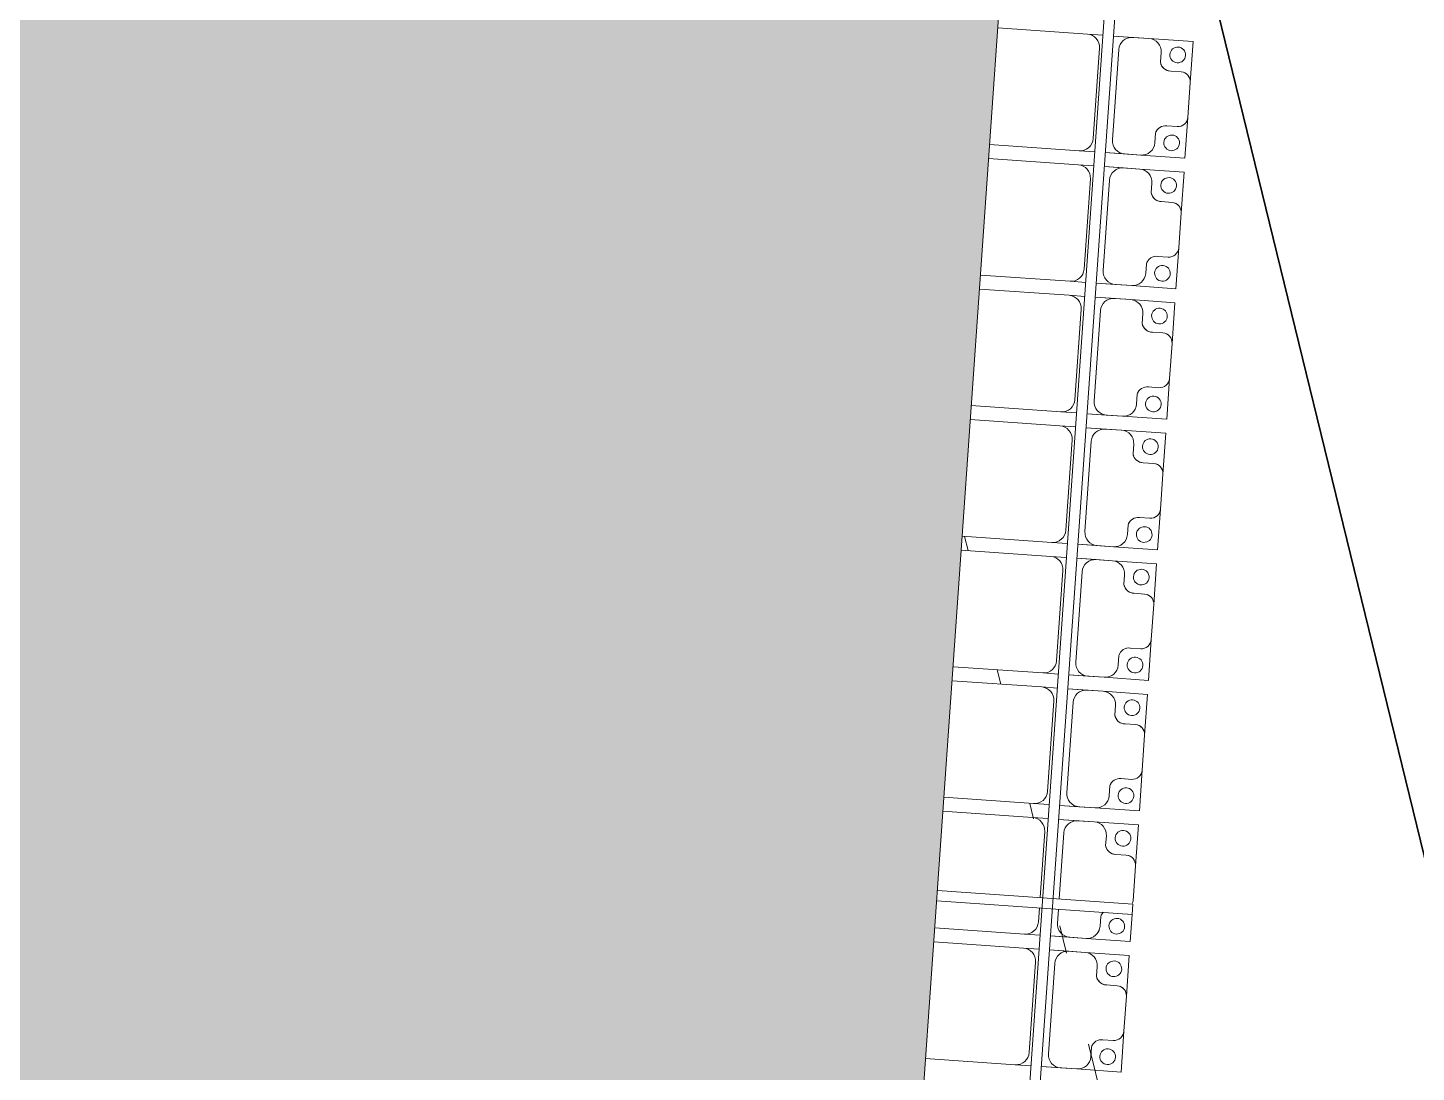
# Model space of a CAD drawing. Header units: millimetres. Extents: x -861324 to 439029, y -308065 to 694685.
# Drawn here: x 111962 to 117266, y 101796 to 105786 of the extents above; entities that cross this region are included whole.
import ezdxf

# ---------------------------------------------------------------- set-up
doc = ezdxf.new("R2010")
doc.units = ezdxf.units.MM
for name, color, linetype, lineweight in [('A-DETL-GENF', 92, 'Continuous', 9), ('A-DETL-THIN', 151, 'Continuous', 9), ('A-GENM', 13, 'Continuous', 9), ('C-TOPO-MAJR', 7, 'Continuous', 35), ('C-TOPO-MINR', 7, 'Continuous', 9), ('S-BEAM', 12, 'Continuous', 9)]:
    doc.layers.add(name, color=color, linetype=linetype, lineweight=lineweight)

# ---------------------------------------------------------------- blocks, each defined once
blk = doc.blocks.new('Dai phaodi lai - DẢI PHAO ĐI LẠI-38152-BỐ TRÍ BÈ PIN HỒ BẢN MÒNG')
at = {"layer": 'A-GENM', "color": 7}
for p, q in [((80276.8, 748.4), (80433.1, 748.4)), ((80276.8, 579.3), (80276.8, 748.4)), ((80276.8, 748.4), (80276.8, 579.3)), ((80433.1, 748.4), (80276.8, 748.4)), ((80566.9, 748.4), (80433.1, 748.4)), ((80566.9, 748.4), (80723.2, 748.4)), ((80723.2, 748.4), (80566.9, 748.4)), ((80723.2, 748.4), (80723.2, 579.3)), ((80723.2, 579.3), (80723.2, 748.4)), ((80776.8, 748.4), (80933.1, 748.4)), ((80776.8, 579.3), (80776.8, 748.4)), ((80776.8, 748.4), (80776.8, 579.3)), ((80933.1, 748.4), (80776.8, 748.4)), ((81066.9, 748.4), (80933.1, 748.4)), ((81066.9, 748.4), (81223.2, 748.4)), ((81223.2, 748.4), (81066.9, 748.4)), ((81223.2, 748.4), (81223.2, 579.3)), ((81223.2, 579.3), (81223.2, 748.4)), ((81276.8, 748.4), (81433.1, 748.4)), ((81276.8, 579.3), (81276.8, 748.4)), ((81276.8, 748.4), (81276.8, 579.3)), ((81433.1, 748.4), (81276.8, 748.4)), ((81566.9, 748.4), (81433.1, 748.4)), ((81566.9, 748.4), (81723.2, 748.4)), ((81723.2, 748.4), (81566.9, 748.4)), ((81723.2, 748.4), (81723.2, 579.3)), ((81723.2, 579.3), (81723.2, 748.4)), ((81776.8, 748.4), (81933.1, 748.4)), ((81776.8, 579.3), (81776.8, 748.4)), ((81776.8, 748.4), (81776.8, 579.3)), ((81933.1, 748.4), (81776.8, 748.4)), ((82066.9, 748.4), (81933.1, 748.4)), ((82066.9, 748.4), (82223.2, 748.4)), ((82223.2, 748.4), (82066.9, 748.4)), ((82223.2, 748.4), (82223.2, 579.3)), ((82223.2, 579.3), (82223.2, 748.4)), ((82276.8, 748.4), (82433.1, 748.4)), ((82276.8, 579.3), (82276.8, 748.4)), ((82276.8, 748.4), (82276.8, 579.3)), ((82433.1, 748.4), (82276.8, 748.4)), ((82566.9, 748.4), (82433.1, 748.4)), ((82566.9, 748.4), (82723.2, 748.4)), ((82723.2, 748.4), (82566.9, 748.4)), ((82723.2, 748.4), (82723.2, 579.3)), ((82723.2, 579.3), (82723.2, 748.4)), ((82776.8, 748.4), (82933.1, 748.4)), ((82776.8, 579.3), (82776.8, 748.4)), ((82776.8, 748.4), (82776.8, 579.3)), ((82933.1, 748.4), (82776.8, 748.4)), ((83066.9, 748.4), (82933.1, 748.4)), ((83066.9, 748.4), (83223.2, 748.4)), ((83223.2, 748.4), (83066.9, 748.4)), ((83223.2, 748.4), (83223.2, 579.3)), ((83223.2, 579.3), (83223.2, 748.4)), ((83276.8, 748.4), (83433.1, 748.4)), ((83276.8, 579.3), (83276.8, 748.4)), ((83276.8, 748.4), (83276.8, 579.3)), ((83433.1, 748.4), (83276.8, 748.4)), ((83566.9, 748.4), (83433.1, 748.4)), ((83619.8, 748.4), (83723.2, 748.4)), ((83723.2, 748.4), (83619.8, 748.4)), ((83723.2, 748.4), (83723.2, 579.3)), ((83723.2, 579.3), (83723.2, 748.4)), ((83776.8, 748.4), (83933.1, 748.4)), ((83776.8, 579.3), (83776.8, 748.4)), ((83776.8, 748.4), (83776.8, 579.3)), ((83933.1, 748.4), (83776.8, 748.4)), ((84066.9, 748.4), (83933.1, 748.4)), ((84066.9, 748.4), (84223.2, 748.4)), ((84223.2, 748.4), (84066.9, 748.4)), ((84223.2, 748.4), (84223.2, 579.3)), ((84223.2, 579.3), (84223.2, 748.4)), ((80395.1, 710.4), (80395.1, 670.7)), ((80604.9, 670.7), (80604.9, 710.4)), ((80604.9, 670.7), (80604.9, 710.4)), ((80604.9, 710.4), (80604.9, 670.7)), ((80895.1, 710.4), (80895.1, 670.7)), ((81104.9, 670.7), (81104.9, 710.4)), ((81104.9, 670.7), (81104.9, 710.4)), ((81104.9, 710.4), (81104.9, 670.7)), ((81395.1, 710.4), (81395.1, 670.7)), ((81604.9, 670.7), (81604.9, 710.4)), ((81604.9, 670.7), (81604.9, 710.4)), ((81604.9, 710.4), (81604.9, 670.7)), ((81895.1, 710.4), (81895.1, 670.7)), ((82104.9, 670.7), (82104.9, 710.4)), ((82104.9, 670.7), (82104.9, 710.4)), ((82104.9, 710.4), (82104.9, 670.7)), ((82395.1, 710.4), (82395.1, 670.7)), ((82604.9, 670.7), (82604.9, 710.4)), ((82604.9, 670.7), (82604.9, 710.4)), ((82604.9, 710.4), (82604.9, 670.7)), ((82895.1, 710.4), (82895.1, 670.7)), ((83104.9, 670.7), (83104.9, 710.4)), ((83104.9, 670.7), (83104.9, 710.4)), ((83104.9, 710.4), (83104.9, 670.7)), ((83395.1, 710.4), (83395.1, 670.7)), ((83895.1, 710.4), (83895.1, 670.7)), ((84104.9, 670.7), (84104.9, 710.4)), ((84104.9, 670.7), (84104.9, 710.4)), ((84104.9, 710.4), (84104.9, 670.7)), ((80364.3, 629.3), (80326.8, 629.3)), ((80364.3, 629.3), (80326.8, 629.3)), ((80326.8, 629.3), (80364.3, 629.3)), ((80673.2, 629.3), (80635.7, 629.3)), ((80673.2, 629.3), (80635.7, 629.3)), ((80635.7, 629.3), (80673.2, 629.3)), ((80864.3, 629.3), (80826.8, 629.3)), ((80864.3, 629.3), (80826.8, 629.3)), ((80826.8, 629.3), (80864.3, 629.3)), ((81173.2, 629.3), (81135.7, 629.3)), ((81173.2, 629.3), (81135.7, 629.3)), ((81135.7, 629.3), (81173.2, 629.3)), ((81364.3, 629.3), (81326.8, 629.3)), ((81364.3, 629.3), (81326.8, 629.3)), ((81326.8, 629.3), (81364.3, 629.3)), ((81673.2, 629.3), (81635.7, 629.3)), ((81673.2, 629.3), (81635.7, 629.3)), ((81635.7, 629.3), (81673.2, 629.3)), ((81864.3, 629.3), (81826.8, 629.3)), ((81864.3, 629.3), (81826.8, 629.3)), ((81826.8, 629.3), (81864.3, 629.3)), ((82173.2, 629.3), (82135.7, 629.3)), ((82173.2, 629.3), (82135.7, 629.3)), ((82135.7, 629.3), (82173.2, 629.3)), ((82364.3, 629.3), (82326.8, 629.3)), ((82364.3, 629.3), (82326.8, 629.3)), ((82326.8, 629.3), (82364.3, 629.3)), ((82673.2, 629.3), (82635.7, 629.3)), ((82673.2, 629.3), (82635.7, 629.3)), ((82635.7, 629.3), (82673.2, 629.3)), ((82864.3, 629.3), (82826.8, 629.3)), ((82864.3, 629.3), (82826.8, 629.3)), ((82826.8, 629.3), (82864.3, 629.3)), ((83173.2, 629.3), (83135.7, 629.3)), ((83173.2, 629.3), (83135.7, 629.3)), ((83135.7, 629.3), (83173.2, 629.3)), ((83364.3, 629.3), (83326.8, 629.3)), ((83364.3, 629.3), (83326.8, 629.3)), ((83326.8, 629.3), (83364.3, 629.3)), ((83673.2, 629.3), (83635.7, 629.3)), ((83673.2, 629.3), (83635.7, 629.3)), ((83635.7, 629.3), (83673.2, 629.3)), ((83864.3, 629.3), (83826.8, 629.3)), ((83864.3, 629.3), (83826.8, 629.3)), ((83826.8, 629.3), (83864.3, 629.3)), ((84173.2, 629.3), (84135.7, 629.3)), ((84173.2, 629.3), (84135.7, 629.3)), ((84135.7, 629.3), (84173.2, 629.3)), ((80276.8, 579.3), (80276.8, 516.7)), ((80723.2, 516.7), (80723.2, 579.3)), ((80776.8, 579.3), (80776.8, 516.7)), ((81223.2, 516.7), (81223.2, 579.3)), ((81276.8, 579.3), (81276.8, 516.7)), ((81723.2, 516.7), (81723.2, 579.3)), ((81776.8, 579.3), (81776.8, 516.7)), ((82223.2, 516.7), (82223.2, 579.3)), ((82276.8, 579.3), (82276.8, 516.7)), ((82723.2, 516.7), (82723.2, 579.3)), ((82776.8, 579.3), (82776.8, 516.7)), ((83223.2, 516.7), (83223.2, 579.3)), ((83276.8, 579.3), (83276.8, 516.7)), ((83723.2, 516.7), (83723.2, 579.3)), ((83776.8, 579.3), (83776.8, 516.7)), ((84223.2, 516.7), (84223.2, 579.3)), ((80276.8, 443.3), (80276.8, 516.7)), ((80723.2, 516.7), (80723.2, 443.3)), ((80776.8, 443.3), (80776.8, 516.7)), ((81223.2, 516.7), (81223.2, 443.3)), ((81276.8, 443.3), (81276.8, 516.7)), ((81723.2, 516.7), (81723.2, 443.3)), ((81776.8, 443.3), (81776.8, 516.7)), ((82223.2, 516.7), (82223.2, 443.3)), ((82276.8, 443.3), (82276.8, 516.7)), ((82723.2, 516.7), (82723.2, 443.3)), ((82776.8, 443.3), (82776.8, 516.7)), ((83223.2, 516.7), (83223.2, 443.3)), ((83276.8, 443.3), (83276.8, 516.7)), ((83723.2, 516.7), (83723.2, 443.3)), ((83776.8, 443.3), (83776.8, 516.7)), ((84223.2, 516.7), (84223.2, 443.3)), ((80326.8, 466.7), (80673.2, 466.7)), ((80826.8, 466.7), (81173.2, 466.7)), ((81326.8, 466.7), (81673.2, 466.7)), ((81826.8, 466.7), (82173.2, 466.7)), ((82326.8, 466.7), (82673.2, 466.7)), ((82826.8, 466.7), (83173.2, 466.7)), ((83326.8, 466.7), (83579.8, 466.7)), ((83619.8, 466.7), (83673.2, 466.7)), ((83826.8, 466.7), (84173.2, 466.7)), ((80276.8, 343.3), (80276.8, 403.3)), ((80673.2, 393.3), (80326.8, 393.3)), ((80723.2, 403.3), (80723.2, 343.3)), ((80776.8, 343.3), (80776.8, 403.3)), ((81173.2, 393.3), (80826.8, 393.3)), ((81223.2, 403.3), (81223.2, 343.3)), ((81276.8, 343.3), (81276.8, 403.3)), ((81673.2, 393.3), (81326.8, 393.3)), ((81723.2, 403.3), (81723.2, 343.3)), ((81776.8, 343.3), (81776.8, 403.3)), ((82173.2, 393.3), (81826.8, 393.3)), ((82223.2, 403.3), (82223.2, 343.3)), ((82276.8, 343.3), (82276.8, 403.3)), ((82673.2, 393.3), (82326.8, 393.3)), ((82723.2, 403.3), (82723.2, 343.3)), ((82776.8, 343.3), (82776.8, 403.3)), ((83173.2, 393.3), (82826.8, 393.3)), ((83223.2, 403.3), (83223.2, 343.3)), ((83276.8, 343.3), (83276.8, 403.3)), ((83579.8, 393.3), (83326.8, 393.3)), ((83673.2, 393.3), (83619.8, 393.3)), ((83723.2, 403.3), (83723.2, 343.3)), ((83776.8, 343.3), (83776.8, 403.3)), ((84173.2, 393.3), (83826.8, 393.3)), ((84223.2, 403.3), (84223.2, 343.3)), ((80276.8, 343.3), (80276.8, 0)), ((80723.2, 0), (80723.2, 343.3)), ((80776.8, 343.3), (80776.8, 0)), ((81223.2, 0), (81223.2, 343.3)), ((81276.8, 343.3), (81276.8, 0)), ((81723.2, 0), (81723.2, 343.3)), ((81776.8, 343.3), (81776.8, 0)), ((82223.2, 0), (82223.2, 343.3)), ((82276.8, 343.3), (82276.8, 0)), ((82723.2, 0), (82723.2, 343.3)), ((82776.8, 343.3), (82776.8, 0)), ((83223.2, 0), (83223.2, 343.3)), ((83276.8, 343.3), (83276.8, 0)), ((83723.2, 0), (83723.2, 343.3)), ((83776.8, 343.3), (83776.8, 0)), ((84223.2, 0), (84223.2, 343.3))]:
    blk.add_line(p, q, dxfattribs=at)
at = {"layer": 'A-GENM', "color": 9}
for p, q in [((80604.9, 710.4), (80604.9, 670.7)), ((81104.9, 710.4), (81104.9, 670.7)), ((81604.9, 710.4), (81604.9, 670.7)), ((82104.9, 710.4), (82104.9, 670.7)), ((82604.9, 710.4), (82604.9, 670.7)), ((83104.9, 710.4), (83104.9, 670.7)), ((84104.9, 710.4), (84104.9, 670.7)), ((80326.8, 629.3), (80364.3, 629.3)), ((80635.7, 629.3), (80673.2, 629.3)), ((80826.8, 629.3), (80864.3, 629.3)), ((81135.7, 629.3), (81173.2, 629.3)), ((81326.8, 629.3), (81364.3, 629.3)), ((81635.7, 629.3), (81673.2, 629.3)), ((81826.8, 629.3), (81864.3, 629.3)), ((82135.7, 629.3), (82173.2, 629.3)), ((82326.8, 629.3), (82364.3, 629.3)), ((82635.7, 629.3), (82673.2, 629.3)), ((82826.8, 629.3), (82864.3, 629.3)), ((83135.7, 629.3), (83173.2, 629.3)), ((83326.8, 629.3), (83364.3, 629.3)), ((83635.7, 629.3), (83673.2, 629.3)), ((83826.8, 629.3), (83864.3, 629.3)), ((84135.7, 629.3), (84173.2, 629.3)), ((80276.8, 443.3), (80276.8, 579.3)), ((80723.2, 579.3), (80723.2, 443.3)), ((80776.8, 443.3), (80776.8, 579.3)), ((81223.2, 579.3), (81223.2, 443.3)), ((81276.8, 443.3), (81276.8, 579.3)), ((81723.2, 579.3), (81723.2, 443.3)), ((81776.8, 443.3), (81776.8, 579.3)), ((82223.2, 579.3), (82223.2, 443.3)), ((82276.8, 443.3), (82276.8, 579.3)), ((82723.2, 579.3), (82723.2, 443.3)), ((82776.8, 443.3), (82776.8, 579.3)), ((83223.2, 579.3), (83223.2, 443.3)), ((83276.8, 443.3), (83276.8, 579.3)), ((83723.2, 579.3), (83723.2, 443.3)), ((83776.8, 443.3), (83776.8, 579.3)), ((84223.2, 579.3), (84223.2, 443.3)), ((80276.8, 343.3), (80276.8, 403.3)), ((80723.2, 403.3), (80723.2, 343.3)), ((80776.8, 343.3), (80776.8, 403.3)), ((81223.2, 403.3), (81223.2, 343.3)), ((81276.8, 343.3), (81276.8, 403.3)), ((81723.2, 403.3), (81723.2, 343.3)), ((81776.8, 343.3), (81776.8, 403.3)), ((82223.2, 403.3), (82223.2, 343.3)), ((82276.8, 343.3), (82276.8, 403.3)), ((82723.2, 403.3), (82723.2, 343.3)), ((82776.8, 343.3), (82776.8, 403.3)), ((83223.2, 403.3), (83223.2, 343.3)), ((83276.8, 343.3), (83276.8, 403.3)), ((83723.2, 403.3), (83723.2, 343.3)), ((83776.8, 343.3), (83776.8, 403.3)), ((84223.2, 403.3), (84223.2, 343.3))]:
    blk.add_line(p, q, dxfattribs=at)
at = {"layer": 'A-GENM', "color": 7}
for centre, radius, start, end in [((80433.1, 710.4), 38, 90, 180), ((80566.9, 710.4), 38, 360, 90), ((80933.1, 710.4), 38, 90, 180), ((81066.9, 710.4), 38, 360, 90), ((81433.1, 710.4), 38, 90, 180), ((81566.9, 710.4), 38, 360, 90), ((81933.1, 710.4), 38, 90, 180), ((82066.9, 710.4), 38, 360, 90), ((82433.1, 710.4), 38, 90, 180), ((82566.9, 710.4), 38, 360, 90), ((82933.1, 710.4), 38, 90, 180), ((83066.9, 710.4), 38, 360, 90), ((83433.1, 710.4), 38, 90, 180), ((83566.9, 710.4), 38, 75, 90), ((83933.1, 710.4), 38, 90, 180), ((84066.9, 710.4), 38, 360, 90), ((80331.6, 693.3), 30, 90, 270), ((80331.6, 693.3), 30, 90, 270), ((80331.6, 693.3), 30, 270, 90), ((80331.6, 693.3), 30, 270, 90), ((80433.1, 710.4), 38, 135, 165), ((80433.1, 710.4), 38, 135, 165), ((80566.9, 710.4), 38, 0, 45), ((80566.9, 710.4), 38, 0, 45), ((80668.4, 693.3), 30, 90, 270), ((80668.4, 693.3), 30, 90, 270), ((80668.4, 693.3), 30, 270, 90), ((80668.4, 693.3), 30, 270, 90), ((80831.6, 693.3), 30, 90, 270), ((80831.6, 693.3), 30, 90, 270), ((80831.6, 693.3), 30, 270, 90), ((80831.6, 693.3), 30, 270, 90), ((80933.1, 710.4), 38, 135, 165), ((80933.1, 710.4), 38, 135, 165), ((81066.9, 710.4), 38, 0, 45), ((81066.9, 710.4), 38, 0, 45), ((81168.4, 693.3), 30, 90, 270), ((81168.4, 693.3), 30, 90, 270), ((81168.4, 693.3), 30, 270, 90), ((81168.4, 693.3), 30, 270, 90), ((81331.6, 693.3), 30, 90, 270), ((81331.6, 693.3), 30, 90, 270), ((81331.6, 693.3), 30, 270, 90), ((81331.6, 693.3), 30, 270, 90), ((81433.1, 710.4), 38, 135, 165), ((81433.1, 710.4), 38, 135, 165), ((81566.9, 710.4), 38, 0, 45), ((81566.9, 710.4), 38, 0, 45), ((81668.4, 693.3), 30, 90, 270), ((81668.4, 693.3), 30, 90, 270), ((81668.4, 693.3), 30, 270, 90), ((81668.4, 693.3), 30, 270, 90), ((81831.6, 693.3), 30, 90, 270), ((81831.6, 693.3), 30, 90, 270), ((81831.6, 693.3), 30, 270, 90), ((81831.6, 693.3), 30, 270, 90), ((81933.1, 710.4), 38, 135, 165), ((81933.1, 710.4), 38, 135, 165), ((82066.9, 710.4), 38, 0, 45), ((82066.9, 710.4), 38, 0, 45), ((82168.4, 693.3), 30, 90, 270), ((82168.4, 693.3), 30, 90, 270), ((82168.4, 693.3), 30, 270, 90), ((82168.4, 693.3), 30, 270, 90), ((82331.6, 693.3), 30, 90, 270), ((82331.6, 693.3), 30, 90, 270), ((82331.6, 693.3), 30, 270, 90), ((82331.6, 693.3), 30, 270, 90), ((82433.1, 710.4), 38, 135, 165), ((82433.1, 710.4), 38, 135, 165), ((82566.9, 710.4), 38, 0, 45), ((82566.9, 710.4), 38, 0, 45), ((82668.4, 693.3), 30, 90, 270), ((82668.4, 693.3), 30, 90, 270), ((82668.4, 693.3), 30, 270, 90), ((82668.4, 693.3), 30, 270, 90), ((82831.6, 693.3), 30, 90, 270), ((82831.6, 693.3), 30, 90, 270), ((82831.6, 693.3), 30, 270, 90), ((82831.6, 693.3), 30, 270, 90), ((82933.1, 710.4), 38, 135, 165), ((82933.1, 710.4), 38, 135, 165), ((83066.9, 710.4), 38, 0, 45), ((83066.9, 710.4), 38, 0, 45), ((83168.4, 693.3), 30, 90, 270), ((83168.4, 693.3), 30, 90, 270), ((83168.4, 693.3), 30, 270, 90), ((83168.4, 693.3), 30, 270, 90), ((83331.6, 693.3), 30, 90, 270), ((83331.6, 693.3), 30, 90, 270), ((83331.6, 693.3), 30, 270, 90), ((83331.6, 693.3), 30, 270, 90), ((83433.1, 710.4), 38, 135, 165), ((83433.1, 710.4), 38, 135, 165), ((83668.4, 693.3), 30, 90, 270), ((83668.4, 693.3), 30, 90, 270), ((83668.4, 693.3), 30, 270, 90), ((83668.4, 693.3), 30, 270, 90), ((83831.6, 693.3), 30, 90, 270), ((83831.6, 693.3), 30, 90, 270), ((83831.6, 693.3), 30, 270, 90), ((83831.6, 693.3), 30, 270, 90), ((83933.1, 710.4), 38, 135, 165), ((83933.1, 710.4), 38, 135, 165), ((84066.9, 710.4), 38, 0, 45), ((84066.9, 710.4), 38, 0, 45), ((84168.4, 693.3), 30, 90, 270), ((84168.4, 693.3), 30, 90, 270), ((84168.4, 693.3), 30, 270, 90), ((84168.4, 693.3), 30, 270, 90), ((80355.2, 668.2), 40, 283.1885, 3.5081), ((80355.2, 668.2), 40, 309.9617, 3.5081), ((80355.2, 668.2), 40, 309.9617, 3.5081), ((80644.8, 668.2), 40, 176.4919, 256.8115), ((80644.8, 668.2), 40, 176.4919, 216.6517), ((80644.8, 668.2), 40, 176.4919, 216.6517), ((80855.2, 668.2), 40, 283.1885, 3.5081), ((80855.2, 668.2), 40, 309.9617, 3.5081), ((80855.2, 668.2), 40, 309.9617, 3.5081), ((81144.8, 668.2), 40, 176.4919, 256.8115), ((81144.8, 668.2), 40, 176.4919, 216.6517), ((81144.8, 668.2), 40, 176.4919, 216.6517), ((81355.2, 668.2), 40, 283.1885, 3.5081), ((81355.2, 668.2), 40, 309.9617, 3.5081), ((81355.2, 668.2), 40, 309.9617, 3.5081), ((81644.8, 668.2), 40, 176.4919, 256.8115), ((81644.8, 668.2), 40, 176.4919, 216.6517), ((81644.8, 668.2), 40, 176.4919, 216.6517), ((81855.2, 668.2), 40, 283.1885, 3.5081), ((81855.2, 668.2), 40, 309.9617, 3.5081), ((81855.2, 668.2), 40, 309.9617, 3.5081), ((82144.8, 668.2), 40, 176.4919, 256.8115), ((82144.8, 668.2), 40, 176.4919, 216.6517), ((82144.8, 668.2), 40, 176.4919, 216.6517), ((82355.2, 668.2), 40, 283.1885, 3.5081), ((82355.2, 668.2), 40, 309.9617, 3.5081), ((82355.2, 668.2), 40, 309.9617, 3.5081), ((82644.8, 668.2), 40, 176.4919, 256.8115), ((82644.8, 668.2), 40, 176.4919, 216.6517), ((82644.8, 668.2), 40, 176.4919, 216.6517), ((82855.2, 668.2), 40, 283.1885, 3.5081), ((82855.2, 668.2), 40, 309.9617, 3.5081), ((82855.2, 668.2), 40, 309.9617, 3.5081), ((83144.8, 668.2), 40, 176.4919, 256.8115), ((83144.8, 668.2), 40, 176.4919, 216.6517), ((83144.8, 668.2), 40, 176.4919, 216.6517), ((83355.2, 668.2), 40, 283.1885, 3.5081), ((83355.2, 668.2), 40, 309.9617, 3.5081), ((83355.2, 668.2), 40, 309.9617, 3.5081), ((83644.8, 668.2), 40, 230.0383, 256.8115), ((83855.2, 668.2), 40, 283.1885, 3.5081), ((83855.2, 668.2), 40, 309.9617, 3.5081), ((83855.2, 668.2), 40, 309.9617, 3.5081), ((84144.8, 668.2), 40, 176.4919, 256.8115), ((84144.8, 668.2), 40, 176.4919, 216.6517), ((84144.8, 668.2), 40, 176.4919, 216.6517), ((80326.8, 579.3), 50, 90, 180), ((80326.8, 579.3), 50, 90, 180), ((80326.8, 579.3), 50, 90, 180), ((80355.2, 668.2), 40, 283.1885, 296.5751), ((80355.2, 668.2), 40, 283.1885, 296.5751), ((80644.8, 668.2), 40, 243.4249, 256.8115), ((80644.8, 668.2), 40, 243.4249, 256.8115), ((80673.2, 579.3), 50, 360, 90), ((80673.2, 579.3), 50, 360, 90), ((80673.2, 579.3), 50, 0, 90), ((80826.8, 579.3), 50, 90, 180), ((80826.8, 579.3), 50, 90, 180), ((80826.8, 579.3), 50, 90, 180), ((80855.2, 668.2), 40, 283.1885, 296.5751), ((80855.2, 668.2), 40, 283.1885, 296.5751), ((81144.8, 668.2), 40, 243.4249, 256.8115), ((81144.8, 668.2), 40, 243.4249, 256.8115), ((81173.2, 579.3), 50, 0, 90), ((81173.2, 579.3), 50, 0, 90), ((81173.2, 579.3), 50, 0, 90), ((81326.8, 579.3), 50, 90, 180), ((81326.8, 579.3), 50, 90, 180), ((81326.8, 579.3), 50, 90, 180), ((81355.2, 668.2), 40, 283.1885, 296.5751), ((81355.2, 668.2), 40, 283.1885, 296.5751), ((81644.8, 668.2), 40, 243.4249, 256.8115), ((81644.8, 668.2), 40, 243.4249, 256.8115), ((81673.2, 579.3), 50, 0, 90), ((81673.2, 579.3), 50, 0, 90), ((81673.2, 579.3), 50, 0, 90), ((81826.8, 579.3), 50, 90, 180), ((81826.8, 579.3), 50, 90, 180), ((81826.8, 579.3), 50, 90, 180), ((81855.2, 668.2), 40, 283.1885, 296.5751), ((81855.2, 668.2), 40, 283.1885, 296.5751), ((82144.8, 668.2), 40, 243.4249, 256.8115), ((82144.8, 668.2), 40, 243.4249, 256.8115), ((82173.2, 579.3), 50, 360, 90), ((82173.2, 579.3), 50, 360, 90), ((82173.2, 579.3), 50, 0, 90), ((82326.8, 579.3), 50, 90, 180), ((82326.8, 579.3), 50, 90, 180), ((82326.8, 579.3), 50, 90, 180), ((82355.2, 668.2), 40, 283.1885, 296.5751), ((82355.2, 668.2), 40, 283.1885, 296.5751), ((82644.8, 668.2), 40, 243.4249, 256.8115), ((82644.8, 668.2), 40, 243.4249, 256.8115), ((82673.2, 579.3), 50, 0, 90), ((82673.2, 579.3), 50, 0, 90), ((82673.2, 579.3), 50, 0, 90), ((82826.8, 579.3), 50, 90, 180), ((82826.8, 579.3), 50, 90, 180), ((82826.8, 579.3), 50, 90, 180), ((82855.2, 668.2), 40, 283.1885, 296.5751), ((82855.2, 668.2), 40, 283.1885, 296.5751), ((83144.8, 668.2), 40, 243.4249, 256.8115), ((83144.8, 668.2), 40, 243.4249, 256.8115), ((83173.2, 579.3), 50, 0, 90), ((83173.2, 579.3), 50, 0, 90), ((83173.2, 579.3), 50, 0, 90), ((83326.8, 579.3), 50, 90, 180), ((83326.8, 579.3), 50, 90, 180), ((83326.8, 579.3), 50, 90, 180), ((83355.2, 668.2), 40, 283.1885, 296.5751), ((83355.2, 668.2), 40, 283.1885, 296.5751), ((83644.8, 668.2), 40, 243.4249, 256.8115), ((83644.8, 668.2), 40, 243.4249, 256.8115), ((83673.2, 579.3), 50, 360, 90), ((83673.2, 579.3), 50, 360, 90), ((83673.2, 579.3), 50, 0, 90), ((83826.8, 579.3), 50, 90, 180), ((83826.8, 579.3), 50, 90, 180), ((83826.8, 579.3), 50, 90, 180), ((83855.2, 668.2), 40, 283.1885, 296.5751), ((83855.2, 668.2), 40, 283.1885, 296.5751), ((84144.8, 668.2), 40, 243.4249, 256.8115), ((84144.8, 668.2), 40, 243.4249, 256.8115), ((84173.2, 579.3), 50, 0, 90), ((84173.2, 579.3), 50, 0, 90), ((84173.2, 579.3), 50, 0, 90), ((80326.8, 516.7), 50, 180, 270), ((80673.2, 516.7), 50, 270, 0), ((80826.8, 516.7), 50, 180, 270), ((81173.2, 516.7), 50, 270, 0), ((81326.8, 516.7), 50, 180, 270), ((81673.2, 516.7), 50, 270, 0), ((81826.8, 516.7), 50, 180, 270), ((82173.2, 516.7), 50, 270, 0), ((82326.8, 516.7), 50, 180, 270), ((82673.2, 516.7), 50, 270, 0), ((82826.8, 516.7), 50, 180, 270), ((83173.2, 516.7), 50, 270, 0), ((83326.8, 516.7), 50, 180, 270), ((83673.2, 516.7), 50, 270, 0), ((83826.8, 516.7), 50, 180, 270), ((84173.2, 516.7), 50, 270, 0), ((80326.8, 343.3), 50, 90, 180), ((80673.2, 343.3), 50, 360, 90), ((80826.8, 343.3), 50, 90, 180), ((81173.2, 343.3), 50, 360, 90), ((81326.8, 343.3), 50, 90, 180), ((81673.2, 343.3), 50, 360, 90), ((81826.8, 343.3), 50, 90, 180), ((82173.2, 343.3), 50, 360, 90), ((82326.8, 343.3), 50, 90, 180), ((82673.2, 343.3), 50, 360, 90), ((82826.8, 343.3), 50, 90, 180), ((83173.2, 343.3), 50, 360, 90), ((83326.8, 343.3), 50, 90, 180), ((83673.2, 343.3), 50, 360, 90), ((83826.8, 343.3), 50, 90, 180), ((84173.2, 343.3), 50, 360, 90)]:
    blk.add_arc(centre, radius, start, end, dxfattribs=at)
at = {"layer": 'A-GENM', "color": 9}
for centre, radius, start, end in [((80433.1, 710.4), 38, 135, 165), ((80566.9, 710.4), 38, 0, 45), ((80933.1, 710.4), 38, 135, 165), ((81066.9, 710.4), 38, 0, 45), ((81433.1, 710.4), 38, 135, 165), ((81566.9, 710.4), 38, 0, 45), ((81933.1, 710.4), 38, 135, 165), ((82066.9, 710.4), 38, 0, 45), ((82433.1, 710.4), 38, 135, 165), ((82566.9, 710.4), 38, 0, 45), ((82933.1, 710.4), 38, 135, 165), ((83066.9, 710.4), 38, 0, 45), ((83433.1, 710.4), 38, 135, 165), ((83933.1, 710.4), 38, 135, 165), ((84066.9, 710.4), 38, 0, 45), ((80355.2, 668.2), 40, 309.9617, 3.5081), ((80644.8, 668.2), 40, 176.4919, 216.6517), ((80855.2, 668.2), 40, 309.9617, 3.5081), ((81144.8, 668.2), 40, 176.4919, 216.6517), ((81355.2, 668.2), 40, 309.9617, 3.5081), ((81644.8, 668.2), 40, 176.4919, 216.6517), ((81855.2, 668.2), 40, 309.9617, 3.5081), ((82144.8, 668.2), 40, 176.4919, 216.6517), ((82355.2, 668.2), 40, 309.9617, 3.5081), ((82644.8, 668.2), 40, 176.4919, 216.6517), ((82855.2, 668.2), 40, 309.9617, 3.5081), ((83144.8, 668.2), 40, 176.4919, 216.6517), ((83355.2, 668.2), 40, 309.9617, 3.5081), ((83855.2, 668.2), 40, 309.9617, 3.5081), ((84144.8, 668.2), 40, 176.4919, 216.6517), ((80326.8, 579.3), 50, 90, 180), ((80355.2, 668.2), 40, 283.1885, 296.5751), ((80644.8, 668.2), 40, 243.4249, 256.8115), ((80673.2, 579.3), 50, 0, 90), ((80826.8, 579.3), 50, 90, 180), ((80855.2, 668.2), 40, 283.1885, 296.5751), ((81144.8, 668.2), 40, 243.4249, 256.8115), ((81173.2, 579.3), 50, 0, 90), ((81326.8, 579.3), 50, 90, 180), ((81355.2, 668.2), 40, 283.1885, 296.5751), ((81644.8, 668.2), 40, 243.4249, 256.8115), ((81673.2, 579.3), 50, 0, 90), ((81826.8, 579.3), 50, 90, 180), ((81855.2, 668.2), 40, 283.1885, 296.5751), ((82144.8, 668.2), 40, 243.4249, 256.8115), ((82173.2, 579.3), 50, 0, 90), ((82326.8, 579.3), 50, 90, 180), ((82355.2, 668.2), 40, 283.1885, 296.5751), ((82644.8, 668.2), 40, 243.4249, 256.8115), ((82673.2, 579.3), 50, 0, 90), ((82826.8, 579.3), 50, 90, 180), ((82855.2, 668.2), 40, 283.1885, 296.5751), ((83144.8, 668.2), 40, 243.4249, 256.8115), ((83173.2, 579.3), 50, 0, 90), ((83326.8, 579.3), 50, 90, 180), ((83355.2, 668.2), 40, 283.1885, 296.5751), ((83644.8, 668.2), 40, 243.4249, 256.8115), ((83673.2, 579.3), 50, 0, 90), ((83826.8, 579.3), 50, 90, 180), ((83855.2, 668.2), 40, 283.1885, 296.5751), ((84144.8, 668.2), 40, 243.4249, 256.8115), ((84173.2, 579.3), 50, 0, 90)]:
    blk.add_arc(centre, radius, start, end, dxfattribs=at)
blk = doc.blocks.new('Dầm C52 - Dầm C52-37700-BỐ TRÍ BÈ PIN HỒ BẢN MÒNG')
at = {"layer": 'S-BEAM', "color": 7}
for p, q in [((-50562.7, 20), (50562.7, 20)), ((50562.7, -20), (-50562.7, -20))]:
    blk.add_line(p, q, dxfattribs=at)
blk = doc.blocks.new('Dầm C52 - Hộp 40x60-V67-BỐ TRÍ BÈ PIN HỒ BẢN MÒNG')
at = {"layer": 'S-BEAM', "color": 7}
for p, q in [((18854.2, 20), (19602.5, 20)), ((19602.5, 20), (19602.5, -20)), ((19602.5, -20), (18854.2, -20))]:
    blk.add_line(p, q, dxfattribs=at)
blk = doc.blocks.new('HOBANMONG_BEPIN 3_rvt-1-BỐ TRÍ BÈ PIN HỒ BẢN MÒNG')
at = {"layer": 'A-GENM', "lineweight": 9, "rotation": 265.9999999999981}
blk.add_blockref('Dai phaodi lai - DẢI PHAO ĐI LẠI-38152-BỐ TRÍ BÈ PIN HỒ BẢN MÒNG', (121266.7, 185866.9), dxfattribs=at)
at = {"layer": 'S-BEAM', "lineweight": 9}
for name, p, rotation in [('Dầm C52 - Dầm C52-37700-BỐ TRÍ BÈ PIN HỒ BẢN MÒNG', (118203.6, 135993.6), 85.9999999999988), ('Dầm C52 - Hộp 40x60-V67-BỐ TRÍ BÈ PIN HỒ BẢN MÒNG', (96626.9, 103785.9), 355.9999999999975)]:
    blk.add_blockref(name, p, dxfattribs=dict(at, rotation=rotation))

msp = doc.modelspace()

# ---------------------------------------------------------------- hatches: boundary and pattern name
at = {"layer": 'A-DETL-GENF'}
msp.add_hatch(color=8, dxfattribs=at).paths.add_polyline_path([(114291.8, 86120.5), (121266.8, 185867.1), (84212.7, 188458.1), (77237.7, 88711.5), (112924.7, 86216)])

# ---------------------------------------------------------------- linework, layer by layer
at = {"layer": 'A-DETL-THIN'}
msp.add_line((114291.8, 86120.5), (121266.8, 185867.1), dxfattribs=at)
at = {"layer": 'C-TOPO-MAJR'}
msp.add_line((117309.7, 102565.2), (116354.4, 106476.7), dxfattribs=at)
at = {"layer": 'C-TOPO-MINR'}
for p, q in [((115553.8, 103788.7), (115540.5, 103843.3)), ((115678.4, 103278.8), (115665.1, 103333.4)), ((115803.9, 102764.7), (115789.9, 102822.1)), ((115929.5, 102250.6), (115903.9, 102355.2)), ((116086.2, 101608.9), (116014.3, 101903.2))]:
    msp.add_line(p, q, dxfattribs=at)

# ---------------------------------------------------------------- block references
at = {"lineweight": 5}
msp.add_blockref('HOBANMONG_BEPIN 3_rvt-1-BỐ TRÍ BÈ PIN HỒ BẢN MÒNG', (0, 0), dxfattribs=at)

doc.saveas('drawing.dxf')
